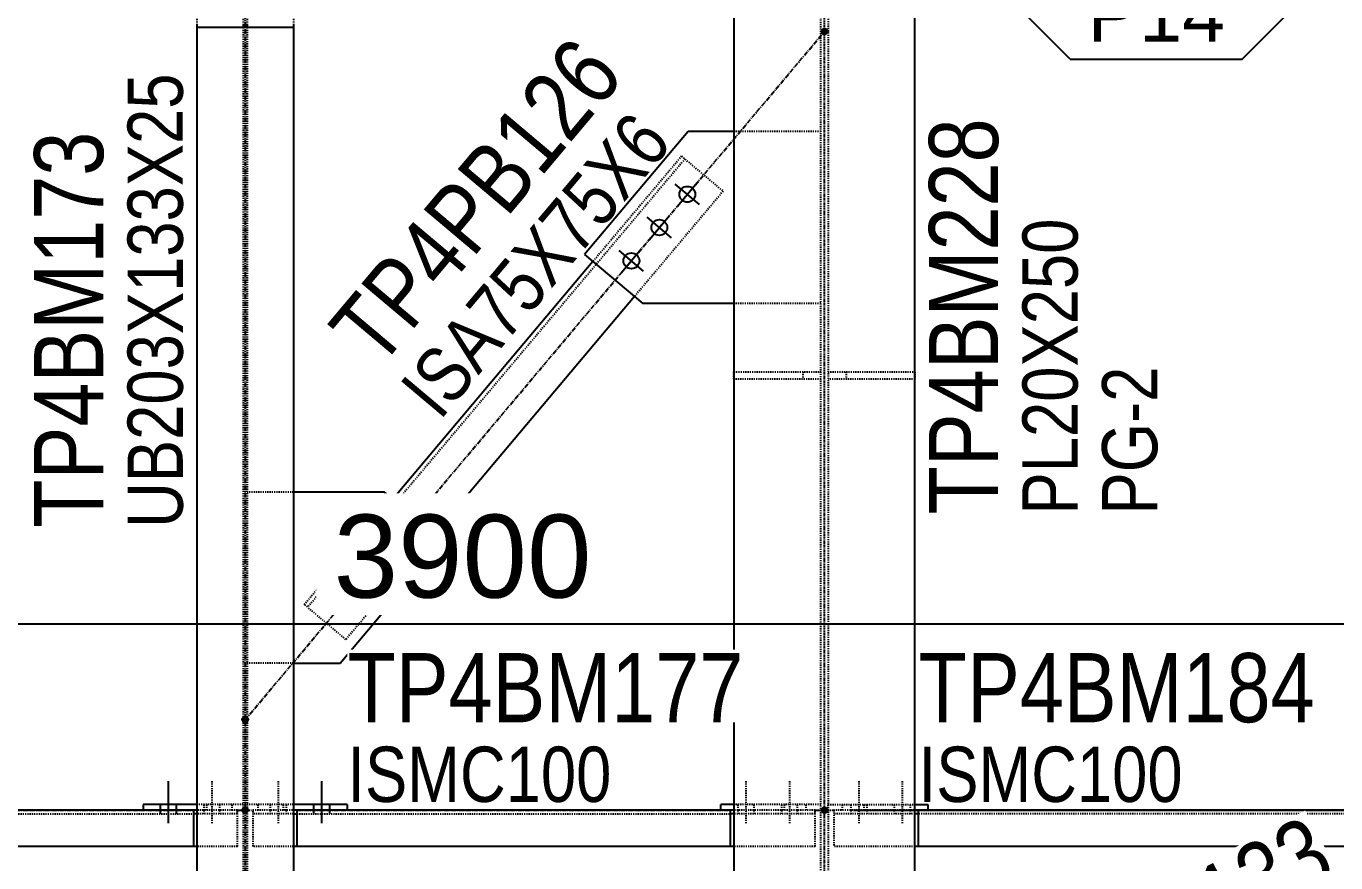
# Model space of a CAD drawing. Header units: millimetres. Extents: x 2102 to 21371, y 12217 to 26594.
# Drawn here: x 16029 to 17838, y 15248 to 16403 of the extents above; entities that cross this region are included whole.
import ezdxf

# ---------------------------------------------------------------- set-up
doc = ezdxf.new("R2010")
doc.units = ezdxf.units.MM
for name, pattern in [('CENTER', [12.7, 7.9375, -1.5875, 1.5875, -1.5875]), ('DXK_LINE_DOT2', [3.9198, 1.9599, -1.9599]), ('DXK_LINE_DOT5', [7.8785, 2.979, -0.9799, 0.9799, -0.9799, 0.9799, -0.9799])]:
    doc.linetypes.add(name, pattern=pattern)
for name, color, linetype in [('1', 7, 'Continuous'), ('2', 7, 'Continuous'), ('4', 7, 'Continuous'), ('6', 7, 'Continuous'), ('7', 7, 'Continuous'), ('8', 7, 'Continuous')]:
    doc.layers.add(name, color=color, linetype=linetype)
doc.styles.add('Arial', font='arial.ttf', dxfattribs={"height": 0.2})
doc.styles.add('Arial Narrow', font='ARIALN.TTF', dxfattribs={"height": 0.2})

# ---------------------------------------------------------------- blocks, each defined once
blk = doc.blocks.new('GridLine-116860372-116903 - 114867')
at = {"layer": '2', "color": 7, "linetype": 'DXK_LINE_DOT5'}
blk.add_line((20200.6, 12454.5), (20200.6, 27661.7), dxfattribs=at)
blk = doc.blocks.new('Part-116860372-115909 - 114867')
at = {"layer": '1', "color": 6, "linetype": 'DXK_LINE_DOT2'}
for p, q in [((20194.3, 13830.8), (20044.3, 13830.8)), ((20131.8, 13820.8), (20131.8, 13830.8)), ((20169.3, 13820.8), (20169.3, 13830.8))]:
    blk.add_line(p, q, dxfattribs=at)
at = {"layer": '2', "color": 2, "linetype": 'Continuous'}
for p, q in [((20044.3, 13830.8), (20021.8, 13830.8)), ((20021.8, 13820.8), (20021.8, 13830.8)), ((20044.3, 13820.8), (20038.1, 13820.8))]:
    blk.add_line(p, q, dxfattribs=at)
blk = doc.blocks.new('Part-116860372-114995 - 114867')
at = {"layer": '4', "linetype": 'Continuous'}
for points in [[(19200.6, 15315.8, -1), (19200.6, 15325.8, -1)], [(19200.6, 12565.8, -1), (19200.6, 12575.8, -1)]]:
    blk.add_hatch(color=4, dxfattribs=at).paths.add_polyline_path(points)
at = {"layer": '1', "color": 6, "linetype": 'DXK_LINE_DOT2'}
for p, q in [((19117.3, 15303.4), (19117.3, 15177.7)), ((19283.8, 15303.4), (19117.3, 15303.4)), ((19197, 15303.4), (19197, 15177.7)), ((19204.1, 15303.4), (19204.1, 15177.7)), ((19283.8, 15303.4), (19283.8, 15177.7)), ((19197, 15171.5), (19197, 12695.8)), ((19204.1, 15171.5), (19204.1, 12695.8)), ((19117.3, 12689.6), (19117.3, 12586.7)), ((19197, 12689.6), (19197, 12586.7)), ((19204.1, 12689.6), (19204.1, 12586.7)), ((19283.8, 12689.6), (19283.8, 12586.7)), ((19283.8, 12586.7), (19117.3, 12586.7))]:
    blk.add_line(p, q, dxfattribs=at)
at = {"layer": '2', "color": 2, "linetype": 'Continuous'}
for p, q in [((19117.3, 15177.7), (19117.3, 12689.6)), ((19283.8, 15171.5), (19117.3, 15171.5)), ((19197, 15177.7), (19197, 15171.5)), ((19204.1, 15177.7), (19204.1, 15171.5)), ((19283.8, 15177.7), (19283.8, 12689.6)), ((19283.8, 12695.8), (19117.3, 12695.8)), ((19197, 12695.8), (19197, 12689.6)), ((19204.1, 12695.8), (19204.1, 12689.6))]:
    blk.add_line(p, q, dxfattribs=at)
at = {"layer": '4', "color": 4, "linetype": 'CENTER'}
blk.add_line((19200.6, 15320.8), (19200.6, 12570.8), dxfattribs=at)
at = {"layer": '4', "color": 4, "linetype": 'Continuous'}
for centre in [(19200.6, 15320.8), (19200.6, 12570.8)]:
    blk.add_circle(centre, 5, dxfattribs=at)
blk = doc.blocks.new('Part-116860372-115024 - 114867')
at = {"layer": '4', "linetype": 'Continuous'}
for points in [[(17825.6, 13815.8, -1), (17825.6, 13825.8, -1)], [(19200.6, 13815.8, -1), (19200.6, 13825.8, -1)]]:
    blk.add_hatch(color=4, dxfattribs=at).paths.add_polyline_path(points)
at = {"layer": '1', "color": 6, "linetype": 'DXK_LINE_DOT2'}
for p, q in [((17839.1, 13758.3), (17839.1, 13820.8)), ((17915.1, 13820.8), (17839.1, 13820.8)), ((17908.8, 13814.6), (17839.1, 13814.6)), ((17915.1, 13814.6), (19111.1, 13814.6)), ((19187, 13820.8), (19111.1, 13820.8)), ((19187, 13814.6), (19117.3, 13814.6)), ((19187, 13758.3), (19187, 13820.8)), ((17908.8, 13758.3), (17839.1, 13758.3)), ((19187, 13758.3), (19117.3, 13758.3))]:
    blk.add_line(p, q, dxfattribs=at)
at = {"layer": '2', "color": 2, "linetype": 'Continuous'}
for p, q in [((17908.8, 13814.6), (17915.1, 13814.6)), ((19111.1, 13820.8), (17915.1, 13820.8)), ((17915.1, 13820.8), (17915.1, 13758.3)), ((19111.1, 13820.8), (19111.1, 13758.3)), ((19117.3, 13814.6), (19111.1, 13814.6)), ((19117.3, 13758.3), (17908.8, 13758.3))]:
    blk.add_line(p, q, dxfattribs=at)
at = {"layer": '4', "color": 4, "linetype": 'CENTER'}
for p, q in [((17825.6, 13820.8), (17839.1, 13820.8)), ((17915.1, 13820.8), (19111.1, 13820.8)), ((19187, 13820.8), (19200.6, 13820.8))]:
    blk.add_line(p, q, dxfattribs=at)
at = {"layer": '4', "color": 4, "linetype": 'Continuous'}
for centre in [(17825.6, 13820.8), (19200.6, 13820.8)]:
    blk.add_circle(centre, 5, dxfattribs=at)
blk = doc.blocks.new('Part-116860372-115025 - 114867')
at = {"layer": '4', "linetype": 'Continuous'}
for points in [[(19200.6, 13815.8, -1), (19200.6, 13825.8, -1)], [(20200.6, 13815.8, -1), (20200.6, 13825.8, -1)]]:
    blk.add_hatch(color=4, dxfattribs=at).paths.add_polyline_path(points)
at = {"layer": '1', "color": 6, "linetype": 'DXK_LINE_DOT2'}
for p, q in [((19214.1, 13758.3), (19214.1, 13820.8)), ((19290.1, 13820.8), (19214.1, 13820.8)), ((19283.8, 13814.6), (19214.1, 13814.6)), ((19290.1, 13814.6), (20038.1, 13814.6)), ((20184.3, 13820.8), (20038.1, 13820.8)), ((20184.3, 13814.6), (20044.3, 13814.6)), ((20184.3, 13758.3), (20184.3, 13820.8)), ((19283.8, 13758.3), (19214.1, 13758.3)), ((20184.3, 13758.3), (20044.3, 13758.3))]:
    blk.add_line(p, q, dxfattribs=at)
at = {"layer": '2', "color": 2, "linetype": 'Continuous'}
for p, q in [((19283.8, 13814.6), (19290.1, 13814.6)), ((20038.1, 13820.8), (19290.1, 13820.8)), ((19290.1, 13758.3), (19290.1, 13820.8)), ((20038.1, 13820.8), (20038.1, 13758.3)), ((20044.3, 13814.6), (20038.1, 13814.6)), ((20044.3, 13758.3), (19283.8, 13758.3))]:
    blk.add_line(p, q, dxfattribs=at)
at = {"layer": '4', "color": 4, "linetype": 'CENTER'}
for p, q in [((19200.6, 13820.8), (19214.1, 13820.8)), ((19290.1, 13820.8), (20038.1, 13820.8)), ((20184.3, 13820.8), (20200.6, 13820.8))]:
    blk.add_line(p, q, dxfattribs=at)
at = {"layer": '4', "color": 4, "linetype": 'Continuous'}
for centre in [(19200.6, 13820.8), (20200.6, 13820.8)]:
    blk.add_circle(centre, 5, dxfattribs=at)
blk = doc.blocks.new('Part-116860372-115026 - 114867')
at = {"layer": '4', "linetype": 'Continuous'}
for points in [[(20200.6, 13815.8, -1), (20200.6, 13825.8, -1)], [(21450.6, 13815.8, -1), (21450.6, 13825.8, -1)]]:
    blk.add_hatch(color=4, dxfattribs=at).paths.add_polyline_path(points)
at = {"layer": '1', "color": 6, "linetype": 'DXK_LINE_DOT2'}
for p, q in [((20216.8, 13820.8), (20216.8, 13758.3)), ((20363.1, 13820.8), (20216.8, 13820.8)), ((20356.8, 13814.6), (20216.8, 13814.6)), ((21361.1, 13814.6), (20363.1, 13814.6)), ((21361.1, 13820.8), (21437, 13820.8)), ((21437, 13814.6), (21367.3, 13814.6)), ((21437, 13820.8), (21437, 13795.8)), ((21437, 13795.8), (21367.3, 13795.8)), ((20356.8, 13758.3), (20216.8, 13758.3))]:
    blk.add_line(p, q, dxfattribs=at)
at = {"layer": '2', "color": 2, "linetype": 'Continuous'}
for p, q in [((20363.1, 13814.6), (20356.8, 13814.6)), ((21361.1, 13820.8), (20363.1, 13820.8)), ((20363.1, 13758.3), (20363.1, 13820.8)), ((21361.1, 13820.8), (21361.1, 13758.3)), ((21367.3, 13814.6), (21361.1, 13814.6)), ((21367.3, 13795.8), (21361.1, 13795.8)), ((21361.1, 13758.3), (20356.8, 13758.3))]:
    blk.add_line(p, q, dxfattribs=at)
at = {"layer": '4', "color": 4, "linetype": 'CENTER'}
for p, q in [((20200.6, 13820.8), (20216.8, 13820.8)), ((20363.1, 13820.8), (21361.1, 13820.8)), ((21437, 13820.8), (21450.6, 13820.8))]:
    blk.add_line(p, q, dxfattribs=at)
at = {"layer": '4', "color": 4, "linetype": 'Continuous'}
for centre in [(20200.6, 13820.8), (21450.6, 13820.8)]:
    blk.add_circle(centre, 5, dxfattribs=at)
blk = doc.blocks.new('Part-116860372-115911 - 114867')
at = {"layer": '1', "color": 6, "linetype": 'DXK_LINE_DOT2'}
for p, q in [((20206.8, 13820.8), (20206.8, 13830.8)), ((20206.8, 13830.8), (20356.8, 13830.8)), ((20231.8, 13820.8), (20231.8, 13830.8)), ((20269.3, 13820.8), (20269.3, 13830.8))]:
    blk.add_line(p, q, dxfattribs=at)
at = {"layer": '2', "color": 2, "linetype": 'Continuous'}
for p, q in [((20356.8, 13830.8), (20379.3, 13830.8)), ((20363.1, 13820.8), (20356.8, 13820.8)), ((20379.3, 13830.8), (20379.3, 13820.8))]:
    blk.add_line(p, q, dxfattribs=at)
blk = doc.blocks.new('Part-116860372-115076 - 114867')
at = {"layer": '4', "linetype": 'Continuous'}
for points in [[(20200.6, 15159.6, -1), (20200.6, 15169.6, -1)], [(19200.6, 13972.1, -1), (19200.6, 13982.1, -1)]]:
    blk.add_hatch(color=4, dxfattribs=at).paths.add_polyline_path(points)
at = {"layer": '1', "color": 6, "linetype": 'DXK_LINE_DOT2'}
for p, q in [((19953.9, 14949.2), (19800.9, 14767.6)), ((19953.9, 14949.2), (20025.6, 14888.9)), ((19959.6, 14944.4), (19308.3, 14171)), ((20025.6, 14888.9), (19872.6, 14707.2)), ((19302.6, 14175.8), (19455.6, 14357.5)), ((19527.3, 14297.1), (19374.3, 14115.4)), ((19374.3, 14115.4), (19302.6, 14175.8))]:
    blk.add_line(p, q, dxfattribs=at)
at = {"layer": '2', "color": 2, "linetype": 'Continuous'}
for p, q in [((19800.9, 14767.6), (19455.6, 14357.5)), ((19872.6, 14707.2), (19527.3, 14297.1))]:
    blk.add_line(p, q, dxfattribs=at)
at = {"layer": '4', "color": 4, "linetype": 'CENTER'}
blk.add_line((19200.6, 13977.1), (20200.6, 15164.6), dxfattribs=at)
at = {"layer": '4', "color": 4, "linetype": 'Continuous'}
for centre in [(20200.6, 15164.6), (19200.6, 13977.1)]:
    blk.add_circle(centre, 5, dxfattribs=at)
blk = doc.blocks.new('Part-116860372-115115 - 114867')
at = {"layer": '2', "color": 2, "linetype": 'Continuous'}
for p, q in [((20044.3, 20964.1), (20044.3, 12960.8)), ((20356.8, 12960.8), (20356.8, 20964.1))]:
    blk.add_line(p, q, dxfattribs=at)
blk = doc.blocks.new('Part-116860372-115117 - 114867')
at = {"layer": '1', "color": 6, "linetype": 'DXK_LINE_DOT2'}
for p, q in [((20194.3, 12960.8), (20194.3, 20964.1)), ((20206.8, 20964.1), (20206.8, 12960.8))]:
    blk.add_line(p, q, dxfattribs=at)
blk = doc.blocks.new('Bolt-116860372-115912 - 114867')
at = {"layer": '1', "color": 1, "linetype": 'DXK_LINE_DOT2'}
for p, q in [((20260.6, 13798.3), (20260.6, 13870.8)), ((20335.6, 13798.3), (20335.6, 13870.8)), ((20246.8, 13820.8), (20246.8, 13830.8)), ((20246.8, 13814.6), (20246.8, 13820.8)), ((20274.3, 13820.8), (20274.3, 13830.8)), ((20274.3, 13814.6), (20274.3, 13820.8)), ((20321.8, 13820.8), (20321.8, 13830.8)), ((20321.8, 13814.6), (20321.8, 13820.8)), ((20349.3, 13820.8), (20349.3, 13830.8)), ((20349.3, 13814.6), (20349.3, 13820.8))]:
    blk.add_line(p, q, dxfattribs=at)
blk = doc.blocks.new('Bolt-116860372-115910 - 114867')
at = {"layer": '1', "color": 1, "linetype": 'DXK_LINE_DOT2'}
for p, q in [((20065.6, 13798.3), (20065.6, 13870.8)), ((20140.6, 13798.3), (20140.6, 13870.8)), ((20051.8, 13820.8), (20051.8, 13830.8)), ((20051.8, 13814.6), (20051.8, 13820.8)), ((20079.3, 13820.8), (20079.3, 13830.8)), ((20079.3, 13814.6), (20079.3, 13820.8)), ((20126.8, 13820.8), (20126.8, 13830.8)), ((20126.8, 13814.6), (20126.8, 13820.8)), ((20154.3, 13820.8), (20154.3, 13830.8)), ((20154.3, 13814.6), (20154.3, 13820.8))]:
    blk.add_line(p, q, dxfattribs=at)
blk = doc.blocks.new('Part-116860372-115661 - 114867')
at = {"layer": '1', "color": 6, "linetype": 'DXK_LINE_DOT2'}
for p, q in [((19283.8, 13830.8), (19204.1, 13830.8)), ((19222.9, 13820.8), (19222.9, 13830.8)), ((19266.6, 13820.8), (19266.6, 13830.8))]:
    blk.add_line(p, q, dxfattribs=at)
at = {"layer": '2', "color": 2, "linetype": 'Continuous'}
for p, q in [((19376.6, 13830.8), (19283.8, 13830.8)), ((19290.1, 13820.8), (19283.8, 13820.8)), ((19376.6, 13830.8), (19376.6, 13820.8))]:
    blk.add_line(p, q, dxfattribs=at)
blk = doc.blocks.new('Bolt-116860372-115662 - 114867')
at = {"layer": '1', "color": 1, "linetype": 'DXK_LINE_DOT2'}
for p, q in [((19257.9, 13798.3), (19257.9, 13870.8)), ((19244.1, 13820.8), (19244.1, 13830.8)), ((19244.1, 13814.6), (19244.1, 13820.8)), ((19271.6, 13820.8), (19271.6, 13830.8)), ((19271.6, 13814.6), (19271.6, 13820.8))]:
    blk.add_line(p, q, dxfattribs=at)
at = {"layer": '2', "color": 1, "linetype": 'Continuous'}
for p, q in [((19332.9, 13798.3), (19332.9, 13870.8)), ((19319.1, 13820.8), (19319.1, 13830.8)), ((19319.1, 13814.6), (19319.1, 13820.8)), ((19346.6, 13820.8), (19346.6, 13830.8)), ((19346.6, 13814.6), (19346.6, 13820.8))]:
    blk.add_line(p, q, dxfattribs=at)
blk = doc.blocks.new('Part-116860372-115663 - 114867')
at = {"layer": '1', "color": 6, "linetype": 'DXK_LINE_DOT2'}
for p, q in [((19197, 13830.8), (19117.3, 13830.8)), ((19134.5, 13820.8), (19134.5, 13830.8)), ((19178.3, 13820.8), (19178.3, 13830.8))]:
    blk.add_line(p, q, dxfattribs=at)
at = {"layer": '2', "color": 2, "linetype": 'Continuous'}
for p, q in [((19117.3, 13830.8), (19024.5, 13830.8)), ((19024.5, 13830.8), (19024.5, 13820.8)), ((19117.3, 13820.8), (19111.1, 13820.8))]:
    blk.add_line(p, q, dxfattribs=at)
blk = doc.blocks.new('Bolt-116860372-115664 - 114867')
at = {"layer": '1', "color": 1, "linetype": 'DXK_LINE_DOT2'}
for p, q in [((19143.3, 13798.3), (19143.3, 13870.8)), ((19129.5, 13820.8), (19129.5, 13830.8)), ((19129.5, 13814.6), (19129.5, 13820.8)), ((19157, 13820.8), (19157, 13830.8)), ((19157, 13814.6), (19157, 13820.8))]:
    blk.add_line(p, q, dxfattribs=at)
at = {"layer": '2', "color": 1, "linetype": 'Continuous'}
for p, q in [((19068.3, 13798.3), (19068.3, 13870.8)), ((19054.5, 13820.8), (19054.5, 13830.8)), ((19054.5, 13814.6), (19054.5, 13820.8)), ((19082, 13820.8), (19082, 13830.8)), ((19082, 13814.6), (19082, 13820.8))]:
    blk.add_line(p, q, dxfattribs=at)
blk = doc.blocks.new('Bolt-116860372-116294 - 114867')
at = {"layer": '2', "color": 1, "linetype": 'Continuous'}
for p, q in [((19985, 14865.9), (19942.9, 14901.3)), ((19946.2, 14862.5), (19981.6, 14904.6)), ((19936.7, 14808.5), (19894.6, 14843.9)), ((19897.9, 14805.2), (19933.3, 14847.2)), ((19888.3, 14751.1), (19846.3, 14786.5)), ((19849.6, 14747.8), (19885, 14789.9))]:
    blk.add_line(p, q, dxfattribs=at)
for centre in [(19963.9, 14883.6), (19915.6, 14826.2), (19867.3, 14768.8)]:
    blk.add_circle(centre, 13.7, dxfattribs=at)
blk = doc.blocks.new('Part-116860372-116356 - 114867')
at = {"layer": '1', "color": 6, "linetype": 'DXK_LINE_DOT2'}
for p, q in [((20206.8, 14577.1), (20356.8, 14577.1)), ((20356.8, 14564.6), (20206.8, 14564.6)), ((20238.1, 14577.1), (20238.1, 14564.6)), ((20356.8, 14577.1), (20356.8, 14564.6))]:
    blk.add_line(p, q, dxfattribs=at)
blk = doc.blocks.new('Part-116860372-116293 - 114867')
at = {"layer": '1', "color": 6, "linetype": 'DXK_LINE_DOT2'}
for p, q in [((20194.3, 14991.9), (20044.3, 14991.9)), ((20194.3, 14695.1), (20044.3, 14695.1))]:
    blk.add_line(p, q, dxfattribs=at)
at = {"layer": '2', "color": 2, "linetype": 'Continuous'}
for p, q in [((19965.3, 14991.9), (19786.5, 14779.7)), ((20044.3, 14991.9), (19965.3, 14991.9)), ((19786.5, 14779.7), (19886.9, 14695.1)), ((20044.3, 14695.1), (19886.9, 14695.1))]:
    blk.add_line(p, q, dxfattribs=at)
blk = doc.blocks.new('Bolt-116860372-116297 - 114867')
at = {"layer": '2', "color": 1, "linetype": 'Continuous'}
for p, q in [((19483.3, 14312.9), (19447.9, 14270.8)), ((19444.6, 14309.5), (19486.7, 14274.1)), ((19396.3, 14252.2), (19438.3, 14216.7)), ((19435, 14255.5), (19399.6, 14213.4)), ((19348, 14194.8), (19390, 14159.4)), ((19386.7, 14198.1), (19351.3, 14156.1))]:
    blk.add_line(p, q, dxfattribs=at)
for centre in [(19465.6, 14291.8), (19417.3, 14234.5), (19369, 14177.1)]:
    blk.add_circle(centre, 13.7, dxfattribs=at)
blk = doc.blocks.new('Part-116860372-116296 - 114867')
at = {"layer": '1', "color": 6, "linetype": 'DXK_LINE_DOT2'}
for p, q in [((19283.8, 14369.6), (19204.1, 14369.6)), ((19283.8, 14074.6), (19204.1, 14074.6))]:
    blk.add_line(p, q, dxfattribs=at)
at = {"layer": '2', "color": 2, "linetype": 'Continuous'}
for p, q in [((19441.2, 14369.6), (19283.8, 14369.6)), ((19541.6, 14285), (19441.2, 14369.6)), ((19364.4, 14074.6), (19541.6, 14285)), ((19283.8, 14074.6), (19364.4, 14074.6))]:
    blk.add_line(p, q, dxfattribs=at)
blk = doc.blocks.new('Part-116860372-116357 - 114867')
at = {"layer": '1', "color": 6, "linetype": 'DXK_LINE_DOT2'}
for p, q in [((20044.3, 14564.6), (20044.3, 14577.1)), ((20044.3, 14577.1), (20194.3, 14577.1)), ((20194.3, 14564.6), (20044.3, 14564.6)), ((20163.1, 14577.1), (20163.1, 14564.6))]:
    blk.add_line(p, q, dxfattribs=at)
blk = doc.blocks.new('Part-116860372-157427 - 114867')
at = {"layer": '1', "color": 6, "linetype": 'DXK_LINE_DOT2'}
for p, q in [((20044.3, 15814.6), (20044.3, 14577.1)), ((20356.8, 14577.1), (20356.8, 15814.6)), ((20044.3, 14564.6), (20044.3, 13452.1)), ((20356.8, 13452.1), (20356.8, 14564.6))]:
    blk.add_line(p, q, dxfattribs=at)
blk = doc.blocks.new('StraightDimension-116860372-128629 - 114867')
at = {"layer": '6', "color": 3, "linetype": 'Continuous'}
blk.add_line((17138.1, 14142.6), (22013, 14142.6), dxfattribs=at)
at = {"color": 0}
blk.add_wipeout([(19827.9, 14157.6), (19827.9, 14367.6), (19323.2, 14367.6), (19323.2, 14157.6)], dxfattribs=at).dxf.layer = '6'
at = {"layer": '6', "color": 7, "style": 'Arial'}
blk.add_text('3900', height=143.26, dxfattribs=at).set_placement((19353.2, 14187.6))
blk = doc.blocks.new('StraightDimension-116860372-128679 - 114867')
at = {"layer": '6', "color": 3, "linetype": 'Continuous'}
blk.add_line((20250.6, 13820.8), (21396.7, 13820.8), dxfattribs=at)
blk = doc.blocks.new('Mark-116860372-129881 - 114867')
at = {"color": 0}
for points in [[(21048.3, 13972.6), (21048.3, 14097.6), (20363.2, 14097.6), (20363.2, 13972.6)], [(20820, 13835.1), (20820, 13935.1), (20363.2, 13935.1), (20363.2, 13835.1)]]:
    blk.add_wipeout(points, dxfattribs=at).dxf.layer = '8'
for points in [[(21048.3, 13972.6), (21048.3, 14097.6), (20363.2, 14097.6), (20363.2, 13972.6)], [(20820, 13835.1), (20820, 13935.1), (20363.2, 13935.1), (20363.2, 13835.1)]]:
    blk.add_wipeout(points, dxfattribs=at).dxf.layer = '8'
at = {"layer": '8', "color": 7, "style": 'Arial Narrow'}
for s, height, p in [('TP4BM184', 119.3, (20363.2, 13972.6)), ('ISMC100', 95.44, (20363.2, 13835.1))]:
    blk.add_text(s, height=height, dxfattribs=at).set_placement(p)
blk = doc.blocks.new('Mark-116860372-129869 - 114867')
at = {"color": 0}
blk.add_wipeout([(21088.9, 13710), (21030.4, 13820.4), (20445.1, 13510.8), (20503.5, 13400.3)], dxfattribs=at).dxf.layer = '8'
blk.add_wipeout([(21088.9, 13710), (21030.4, 13820.4), (20445.1, 13510.8), (20503.5, 13400.3)], dxfattribs=at).dxf.layer = '8'
blk.add_wipeout([(21122.3, 13572.1), (21075.6, 13660.5), (20521.1, 13367.1), (20567.8, 13278.7)], dxfattribs=at).dxf.layer = '8'
blk.add_wipeout([(21122.3, 13572.1), (21075.6, 13660.5), (20521.1, 13367.1), (20567.8, 13278.7)], dxfattribs=at).dxf.layer = '8'
at = {"layer": '8', "color": 7, "style": 'Arial Narrow'}
for s, height, p in [('TP4PB133', 119.3, (20503.5, 13400.3)), ('ISA75X75X6', 95.44, (20567.8, 13278.7))]:
    blk.add_text(s, height=height, rotation=27.8801, dxfattribs=at).set_placement(p)
blk = doc.blocks.new('Mark-116860372-129863 - 114867')
at = {"color": 0}
for points in [[(20500.3, 15016), (20375.3, 15016), (20375.3, 14331), (20500.3, 14331)], [(20637.8, 14842.7), (20537.8, 14842.7), (20537.8, 14331), (20637.8, 14331)], [(20775.3, 14586.6), (20675.3, 14586.6), (20675.3, 14331), (20775.3, 14331)]]:
    blk.add_wipeout(points, dxfattribs=at).dxf.layer = '8'
for points in [[(20500.3, 15016), (20375.3, 15016), (20375.3, 14331), (20500.3, 14331)], [(20637.8, 14842.7), (20537.8, 14842.7), (20537.8, 14331), (20637.8, 14331)], [(20775.3, 14586.6), (20675.3, 14586.6), (20675.3, 14331), (20775.3, 14331)]]:
    blk.add_wipeout(points, dxfattribs=at).dxf.layer = '8'
at = {"layer": '8', "color": 7, "style": 'Arial Narrow'}
for s, height, p in [('TP4BM228', 119.3, (20500.3, 14331)), ('PL20X250', 95.44, (20637.8, 14331)), ('PG-2', 95.44, (20775.3, 14331))]:
    blk.add_text(s, height=height, rotation=90.0002, dxfattribs=at).set_placement(p)
blk = doc.blocks.new('Mark-116860372-130061 - 114867')
at = {"color": 0}
blk.add_wipeout([(19857.9, 15086.8), (19762.3, 15167.3), (19335.8, 14660.8), (19431.4, 14580.3)], dxfattribs=at).dxf.layer = '8'
blk.add_wipeout([(19857.9, 15086.8), (19762.3, 15167.3), (19335.8, 14660.8), (19431.4, 14580.3)], dxfattribs=at).dxf.layer = '8'
blk.add_wipeout([(19940.6, 14971.6), (19864.1, 15036), (19460.1, 14556.1), (19536.5, 14491.7)], dxfattribs=at).dxf.layer = '8'
blk.add_wipeout([(19940.6, 14971.6), (19864.1, 15036), (19460.1, 14556.1), (19536.5, 14491.7)], dxfattribs=at).dxf.layer = '8'
at = {"layer": '8', "color": 7, "style": 'Arial Narrow'}
for s, height, p in [('TP4PB126', 119.3, (19431.4, 14580.3)), ('ISA75X75X6', 95.44, (19536.5, 14491.7))]:
    blk.add_text(s, height=height, rotation=49.8989, dxfattribs=at).set_placement(p)
blk = doc.blocks.new('Text-116860372-130474 - 114867')
at = {"layer": '7', "color": 6, "linetype": 'Continuous'}
for p, q in [((20576.9, 15483.1), (20624.8, 15276.8)), ((20544.8, 15196.8), (20624.8, 15276.8)), ((20624.8, 15276.8), (20921.9, 15276.8)), ((21001.9, 15196.8), (20921.9, 15276.8)), ((20624.8, 15116.8), (20544.8, 15196.8)), ((20921.9, 15116.8), (21001.9, 15196.8)), ((20624.8, 15116.8), (20921.9, 15116.8))]:
    blk.add_line(p, q, dxfattribs=at)
at = {"color": 0, "linetype": 'Continuous'}
blk.add_wipeout([(20891.9, 15146.8), (20891.9, 15246.8), (20654.8, 15246.8), (20654.8, 15146.8)], dxfattribs=at).dxf.layer = '7'
at = {"layer": '7', "color": 7, "linetype": 'Continuous', "style": 'Arial'}
blk.add_text('P14', height=95.51, dxfattribs=at).set_placement((20654.8, 15146.8))
blk = doc.blocks.new('Mark-116860372-129782 - 114867')
at = {"color": 0}
for points in [[(19092.9, 15093.7), (18992.9, 15093.7), (18992.9, 14308), (19092.9, 14308)], [(18955.4, 14993), (18830.4, 14993), (18830.4, 14308), (18955.4, 14308)]]:
    blk.add_wipeout(points, dxfattribs=at).dxf.layer = '8'
for points in [[(19092.9, 15093.7), (18992.9, 15093.7), (18992.9, 14308), (19092.9, 14308)], [(18955.4, 14993), (18830.4, 14993), (18830.4, 14308), (18955.4, 14308)]]:
    blk.add_wipeout(points, dxfattribs=at).dxf.layer = '8'
at = {"layer": '8', "color": 7, "style": 'Arial Narrow'}
for s, height, p in [('UB203X133X25', 95.443, (19092.9, 14308)), ('TP4BM173', 119.3, (18955.4, 14308))]:
    blk.add_text(s, height=height, rotation=90.0002, dxfattribs=at).set_placement(p)
blk = doc.blocks.new('Mark-116860372-129797 - 114867')
at = {"color": 0}
for points in [[(20062.1, 13972.6), (20062.1, 14097.6), (19377, 14097.6), (19377, 13972.6)], [(19833.8, 13835.1), (19833.8, 13935.1), (19377, 13935.1), (19377, 13835.1)]]:
    blk.add_wipeout(points, dxfattribs=at).dxf.layer = '8'
for points in [[(20062.1, 13972.6), (20062.1, 14097.6), (19377, 14097.6), (19377, 13972.6)], [(19833.8, 13835.1), (19833.8, 13935.1), (19377, 13935.1), (19377, 13835.1)]]:
    blk.add_wipeout(points, dxfattribs=at).dxf.layer = '8'
at = {"layer": '8', "color": 7, "style": 'Arial Narrow'}
for s, height, p in [('TP4BM177', 119.3, (19377, 13972.6)), ('ISMC100', 95.44, (19377, 13835.1))]:
    blk.add_text(s, height=height, dxfattribs=at).set_placement(p)

msp = doc.modelspace()

# ---------------------------------------------------------------- block references
at = {"xscale": 0.8, "yscale": 0.8, "zscale": 0.8}
for name in ['GridLine-116860372-116903 - 114867', 'Part-116860372-115115 - 114867', 'Part-116860372-157427 - 114867', 'Part-116860372-115117 - 114867', 'Part-116860372-114995 - 114867', 'Part-116860372-115076 - 114867', 'Part-116860372-116293 - 114867', 'Bolt-116860372-116294 - 114867', 'Part-116860372-116357 - 114867', 'Part-116860372-116356 - 114867', 'Part-116860372-116296 - 114867', 'Bolt-116860372-116297 - 114867', 'Bolt-116860372-115664 - 114867', 'Bolt-116860372-115662 - 114867', 'Bolt-116860372-115910 - 114867', 'Bolt-116860372-115912 - 114867', 'Part-116860372-115024 - 114867', 'Part-116860372-115663 - 114867', 'Part-116860372-115025 - 114867', 'Part-116860372-115661 - 114867', 'Part-116860372-115909 - 114867', 'Part-116860372-115026 - 114867', 'Part-116860372-115911 - 114867']:
    msp.add_blockref(name, (971.5, 4264.2), dxfattribs=at)

# ---------------------------------------------------------------- next in the draw order: block references
for name in ['Mark-116860372-130061 - 114867', 'StraightDimension-116860372-128629 - 114867']:
    msp.add_blockref(name, (971.5, 4264.2), dxfattribs=at)

# ---------------------------------------------------------------- next in the draw order: block references
for name in ['StraightDimension-116860372-128679 - 114867', 'Mark-116860372-129782 - 114867', 'Mark-116860372-129797 - 114867']:
    msp.add_blockref(name, (971.5, 4264.2), dxfattribs=at)

# ---------------------------------------------------------------- next in the draw order: block references
for name in ['Text-116860372-130474 - 114867', 'Mark-116860372-129863 - 114867', 'Mark-116860372-129881 - 114867', 'Mark-116860372-129869 - 114867']:
    msp.add_blockref(name, (971.5, 4264.2), dxfattribs=at)

doc.saveas('drawing.dxf')
